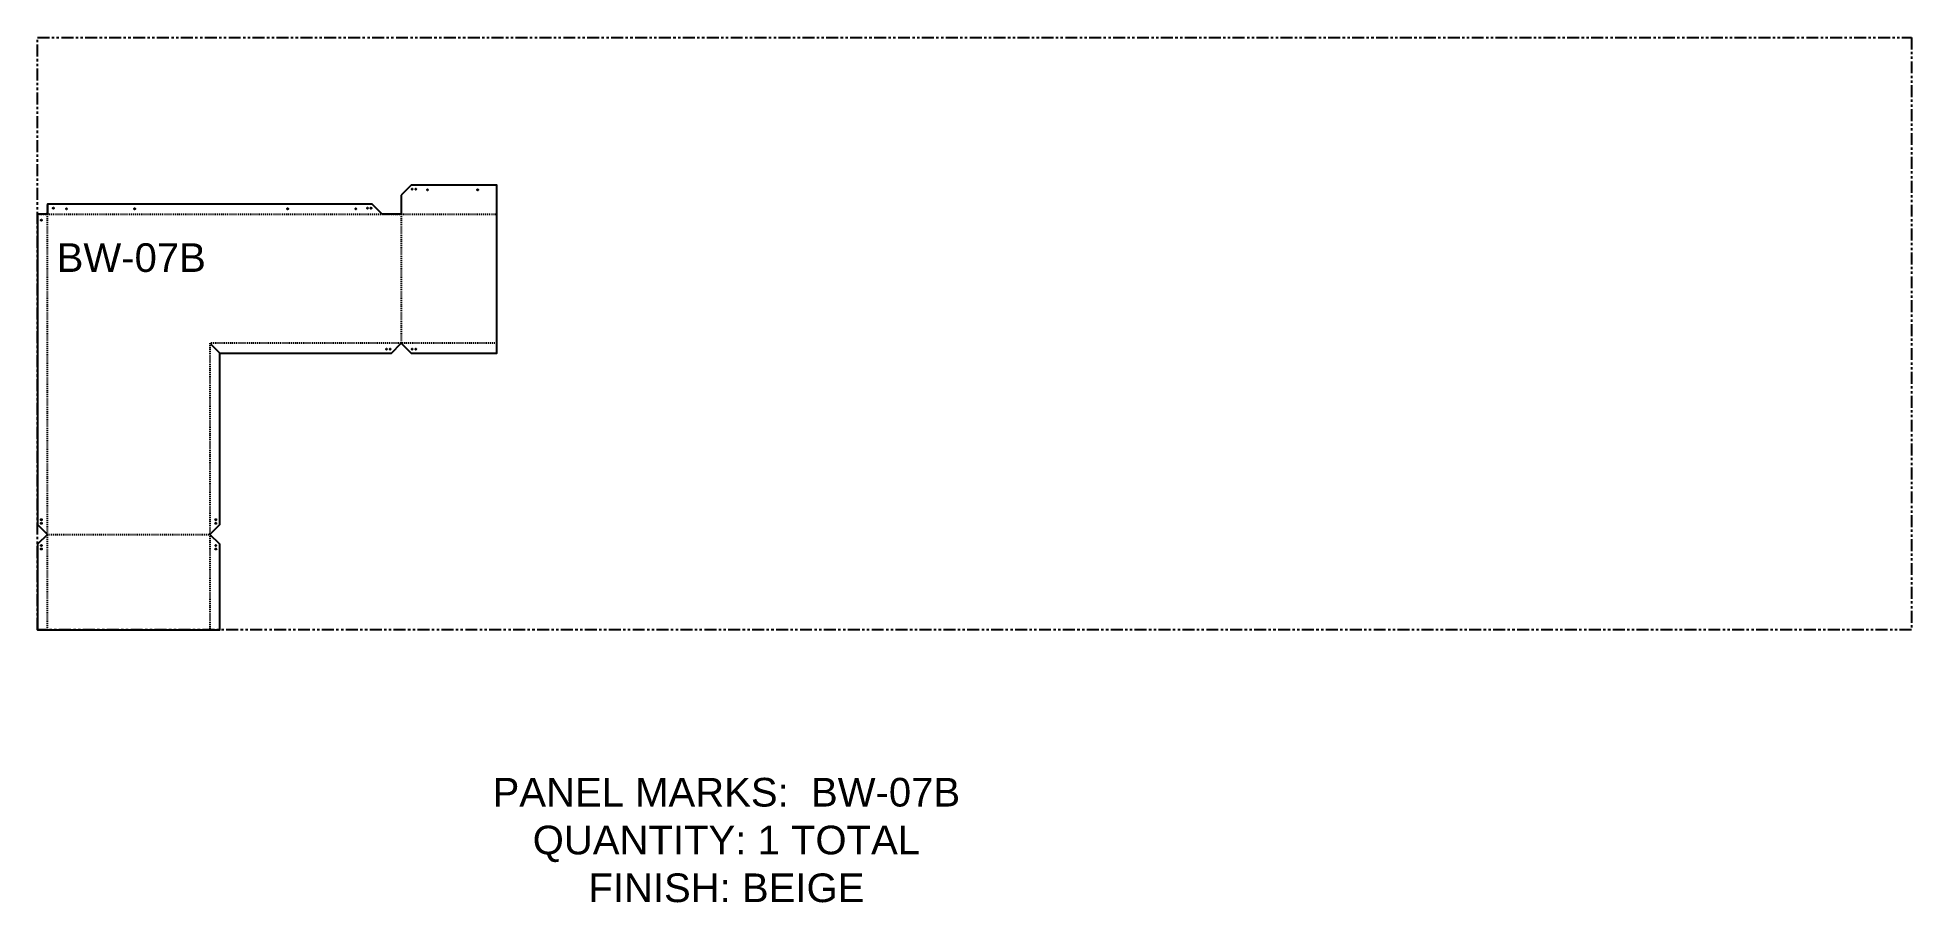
# Model space of a CAD drawing. Header units: inches. Extents: x 0 to 196, y -29 to 62.
import ezdxf

# ---------------------------------------------------------------- set-up
doc = ezdxf.new("R2010")
doc.units = ezdxf.units.IN
doc.header["$MEASUREMENT"] = 0
doc.linetypes.add('HIDDEN', pattern=[0.375, 0.25, -0.125])
doc.linetypes.add('PHANTOM', pattern=[2.5, 1.25, -0.25, 0.25, -0.25, 0.25, -0.25])
for name, color, linetype in [('DETAILS', 7, 'Continuous'), ('HOLES', 6, 'Continuous'), ('RELIEF', 82, 'Continuous'), ('ROUT', 1, 'HIDDEN'), ('SHEET', 5, 'PHANTOM'), ('TEXT', 2, 'PHANTOM')]:
    doc.layers.add(name, color=color, linetype=linetype)
doc.styles.get("Standard").update_dxf_attribs({"font": 'arial.ttf'})

msp = doc.modelspace()

# ---------------------------------------------------------------- linework, layer by layer
at = {"layer": 'DETAILS', "ltscale": 0.25}
msp.add_lwpolyline([(38.04, 45.5), (38.04, 43.5), (36.04, 43.5), (35, 44.54), (1.04, 44.54), (1.04, 43.5), (0, 43.5), (0, 11.04), (1.04, 10), (0, 8.96), (0, 0), (19.07, 0), (19.07, 8.97), (18.04, 10), (19.07, 11.03), (19.07, 28.97), (37.01, 28.97), (38.04, 30), (39.07, 28.97), (48.04, 28.97), (48.04, 46.54), (39.08, 46.54)], close=True, dxfattribs=at)
at = {"layer": 'HOLES', "ltscale": 0.25}
for centre in [(39.19, 46.13), (39.57, 46.13), (40.79, 46.06), (46.04, 46.06), (1.66, 44.13), (3.04, 44.06), (10.16, 44.06), (26.16, 44.06), (33.29, 44.06), (34.51, 44.13), (34.88, 44.13), (0.41, 42.88), (36.51, 29.38), (36.88, 29.38), (39.19, 29.38), (39.57, 29.38), (0.41, 11.53), (0.41, 11.16), (18.66, 11.53), (18.66, 11.16), (0.41, 8.84), (0.41, 8.47), (18.66, 8.84), (18.66, 8.47)]:
    msp.add_circle(centre, 0.0625, dxfattribs=at)
at = {"layer": 'RELIEF'}
msp.add_line((18.13, 29.91), (19.07, 28.97), dxfattribs=at)
at = {"layer": 'ROUT', "ltscale": 0.25}
for p, q in [((38.04, 45.5), (38.04, 30)), ((0, 43.5), (48.04, 43.5)), ((1.04, 0), (1.04, 44.54)), ((1.04, 10), (18.04, 10))]:
    msp.add_line(p, q, dxfattribs=at)
msp.add_lwpolyline([(48.04, 30), (18.04, 30), (18.04, 0)], dxfattribs=at)
at = {"layer": 'SHEET'}
msp.add_lwpolyline([(0, 62), (196, 62), (196, 0), (0, 0)], close=True, dxfattribs=at)

# ---------------------------------------------------------------- texts
at = {"layer": 'TEXT', "char_height": 3, "attachment_point": 5}
for s, insert in [('BW-07B', (9.81, 38.94)), ('PANEL MARKS:  BW-07B\\PQUANTITY: 1 TOTAL\\PFINISH: BEIGE', (72.05, -22.01))]:
    msp.add_mtext_dynamic_manual_height_columns(s, width=199.7409, gutter_width=1, heights=[0], dxfattribs=dict(at, insert=insert))

doc.saveas('drawing.dxf')
